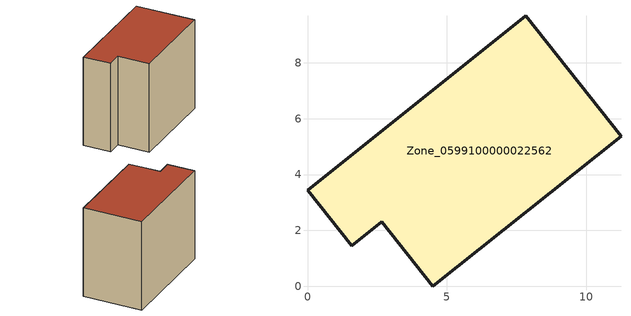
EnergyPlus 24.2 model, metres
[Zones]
Zone_0599100000022562
 floor ground (C_G): 7.83,9.69 11.24,5.38 4.49,0 2.66,2.3 1.59,1.45 0,3.44 z0
 wall outside (C_F): 11.24,5.38 7.83,9.69 0,3.44 1.59,1.45 2.66,2.3 4.49,0 11.24,5.38 z0:8.41
 roof outside (C_R): 7.83,9.69 0,3.44 1.59,1.45 2.66,2.3 4.49,0 11.24,5.38 z8.41
[BUILDING]
Pand.0599100000022562: North Axis=0; Terrain=City; Loads Convergence Tolerance Value=0.04; Temperature Convergence Tolerance Value=0.4; Solar Distribution=FullExterior; Maximum Number of Warmup Days=25; Minimum Number of Warmup Days=1
[Site:Location]
Rotterdam.The.Hague.AP_ZH_NLD Design_Conditions: Latitude=51.96; Longitude=4.45; Time Zone=1; Elevation=-4.5
[SITE:GROUNDTEMPERATURE:BUILDINGSURFACE]
18, 18, 18, 18, 18, 18, 18, 18, 18, 18, 18, 18
[MATERIAL] Thermal Absorptance=0.9; Solar Absorptance=0.7; Visible Absorptance=0.7
Name | Roughness | Thickness | Conductivity | Density | Specific Heat
G.D.1965 | MediumSmooth | 0.15 | 1 | 540 | 1210
F.D.1965 | Rough | 0.3 | 0.857143 | 1920 | 840
R.D.1965 | MediumRough | 0.2 | 0.08 | 1500 | 1000
[CONSTRUCTION]
C_G: G.D.1965
C_F: F.D.1965
C_R: R.D.1965
[ZONE]
Zone_0599100000022562: Type=1; Multiplier=1; Ceiling Height=Autocalculate; Volume=Autocalculate; Floor Area=autocalculate; Part of Total Floor Area=Yes
[ZONEINFILTRATION:DESIGNFLOWRATE]
Infil_Zone_0599100000022562: Zone or ZoneList or Space or SpaceList=Zone_0599100000022562; Schedule=AlwaysOn; Design Flow Rate Calculation Method=Flow/Area; Flow Rate per Floor Area=0.0042; Constant Term Coefficient=1; Temperature Term Coefficient=0; Velocity Term Coefficient=0; Velocity Squared Term Coefficient=0
[HVACTEMPLATE:ZONE:IDEALLOADSAIRSYSTEM]
Zone_0599100000022562: Maximum Heating Supply Air Temperature=50; Minimum Cooling Supply Air Temperature=13; Maximum Heating Supply Air Humidity Ratio=0.0156; Minimum Cooling Supply Air Humidity Ratio=0.0077; Heating Limit=NoLimit; Cooling Limit=NoLimit; Dehumidification Control Type=ConstantSensibleHeatRatio; Cooling Sensible Heat Ratio=0.7; Dehumidification Setpoint=60; Humidification Control Type=None; Humidification Setpoint=30; Outdoor Air Method=None; Outdoor Air Flow Rate per Person=0.00944; Outdoor Air Flow Rate per Zone Floor Area=0; Outdoor Air Flow Rate per Zone=0; Demand Controlled Ventilation Type=None; Outdoor Air Economizer Type=NoEconomizer; Heat Recovery Type=None; Sensible Heat Recovery Effectiveness=0.7; Latent Heat Recovery Effectiveness=0.65
[ZONECONTROL:THERMOSTAT]
ThermostatControl_Zone_0599100000022562: Zone or ZoneList=Zone_0599100000022562; Control Type Schedule=DualSetpointControlType; Control 1=Thermostat_Zone_0599100000022562; Temperature Difference Between Cutout And Setpoint=0
[THERMOSTATSETPOINT:DUALSETPOINT]
Thermostat_Zone_0599100000022562: Heating Setpoint Temperature Schedule=HeatingSetpoint_Zone_0599100000022562; Cooling Setpoint Temperature Schedule=CoolingSetpoint_Zone_0599100000022562
[SCHEDULE:COMPACT]
HeatingSetpoint_Zone_0599100000022562: Through: 12/31, For: AllDays, Until: 24:00, 21
CoolingSetpoint_Zone_0599100000022562: Through: 12/31, For: AllDays, Until: 24:00, 24
DualSetpointControlType: Through: 12/31, For: AllDays, Until: 24:00, 4
AlwaysOn: Through: 12/31, For: AllDays, Until: 24:00, 1
